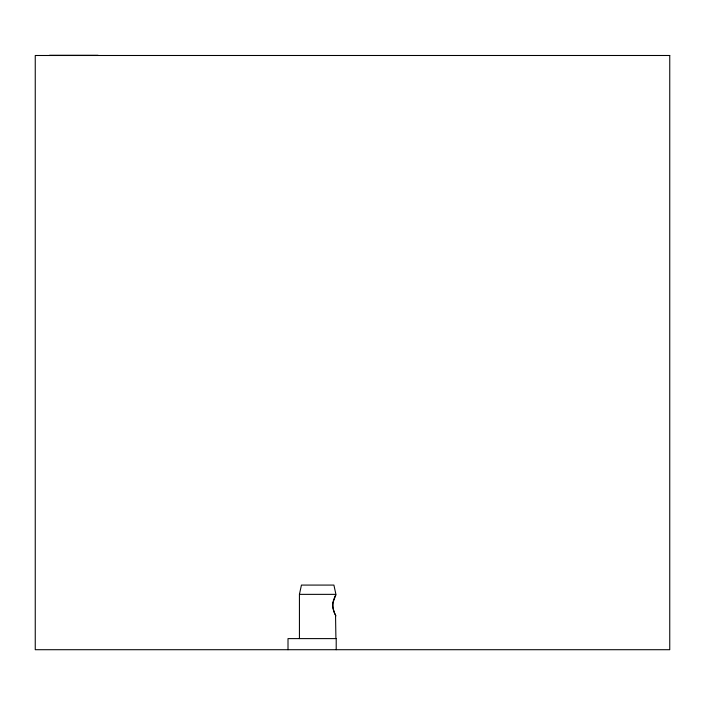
<?xml version="1.0" encoding="UTF-8"?>
<svg xmlns="http://www.w3.org/2000/svg" width="705" height="705" viewBox="0 0 705 705"><rect width="100%" height="100%" fill="white"/><g stroke="black" fill="none" stroke-linecap="round" stroke-linejoin="round"><path stroke-width="1.06" d="M299.431 594.359L301.44 585.079L333.906 585.079L335.915 594.359L299.431 594.359L299.431 638.607M49.517 55.29L98.083 55.29M335.915 615.897L335.078 614.249A8.865 3.076 -90 0 1 334.434 612.821L332.963 607.895A9.394 4.97 -90 0 1 332.954 602.766L335.862 594.756L335.536 595.417A8.081 2.027 90 0 0 335.078 596.351A8.865 3.076 -90 0 0 334.434 597.778C331.949 602.986 332.399 609.208 335.078 614.249A8.081 2.027 -90 0 0 335.536 615.174L335.915 638.607M336.206 649.71L336.206 638.607L288.01 638.607L288.01 649.71M669.75 55.492L35.25 55.492L35.25 649.71L669.75 649.71L669.75 55.492"/></g></svg>
